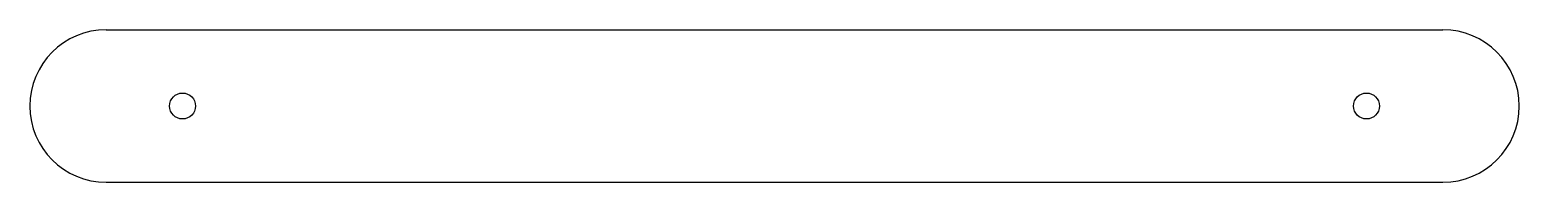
# Model space of a CAD drawing. Header units: inches. Extents: x 9 to 204, y 14 to 34.
import ezdxf

# ---------------------------------------------------------------- set-up
doc = ezdxf.new("R2010")
doc.units = ezdxf.units.IN
doc.header["$MEASUREMENT"] = 0

msp = doc.modelspace()

# ---------------------------------------------------------------- linework, layer by layer
for p, q in [((19.33, 34.15), (194.33, 34.15)), ((19.33, 14.15), (194.33, 14.15))]:
    msp.add_line(p, q)
for centre in [(29.33, 24.15), (184.33, 24.15)]:
    msp.add_circle(centre, 1.7)
for centre, start, end in [((19.33, 24.15), 90, 270), ((194.33, 24.15), 270, 90)]:
    msp.add_arc(centre, 10, start, end)

doc.saveas('drawing.dxf')
